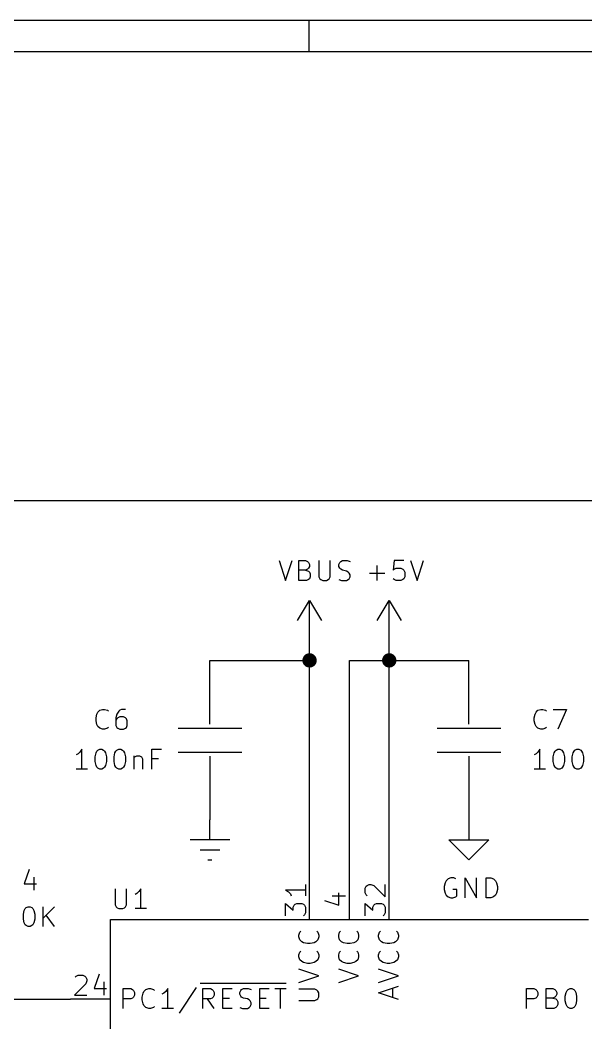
# Model space of a CAD drawing. Extents: x 0.4 to 11.3, y -7.9 to -0.4.
# Drawn here: x 5.573 to 6.994, y -2.909 to -0.394 of the extents above; entities that cross this region are included whole.
import ezdxf

# ---------------------------------------------------------------- set-up
doc = ezdxf.new("R2010")
doc.units = 0
doc.header["$MEASUREMENT"] = 0
for name, color, linetype in [('CYAN2', 4, 'CONTINUOUS'), ('GREEN3', 91, 'CONTINUOUS'), ('LYELLOW', 51, 'CONTINUOUS'), ('RED2', 1, 'CONTINUOUS'), ('RED3', 11, 'CONTINUOUS')]:
    doc.layers.add(name, color=color, linetype=linetype)

msp = doc.modelspace()

# ---------------------------------------------------------------- linework, layer by layer
at = {"layer": 'CYAN2', "linetype": 'CONTINUOUS'}
for p, q in [((6.2233, -1.7498), (6.24, -1.7998)), ((6.24, -1.7998), (6.2567, -1.7498)), ((6.2733, -1.7998), (6.2733, -1.7498)), ((6.2733, -1.7498), (6.29, -1.7498)), ((6.29, -1.7498), (6.2948, -1.7522)), ((6.2948, -1.7522), (6.2971, -1.7546)), ((6.2971, -1.7546), (6.2995, -1.7593)), ((6.2995, -1.7593), (6.2995, -1.7641)), ((6.3233, -1.7498), (6.3233, -1.7903)), ((6.3519, -1.7903), (6.3519, -1.7498)), ((6.3733, -1.7593), (6.3757, -1.7546)), ((6.3733, -1.7641), (6.3733, -1.7593)), ((6.3757, -1.7546), (6.3781, -1.7522)), ((6.3781, -1.7522), (6.3829, -1.7498)), ((6.3829, -1.7498), (6.3948, -1.7498)), ((6.3948, -1.7498), (6.4019, -1.7522)), ((6.5126, -1.7498), (6.5102, -1.7736)), ((6.5364, -1.7498), (6.5126, -1.7498)), ((6.5531, -1.7498), (6.5698, -1.7998)), ((6.5698, -1.7998), (6.5864, -1.7498)), ((6.29, -1.7736), (6.2733, -1.7736)), ((6.2948, -1.7712), (6.29, -1.7736)), ((6.29, -1.7736), (6.2971, -1.776)), ((6.2971, -1.7689), (6.2948, -1.7712)), ((6.2995, -1.7641), (6.2971, -1.7689)), ((6.2971, -1.776), (6.2995, -1.7784)), ((6.2995, -1.7784), (6.3019, -1.7831)), ((6.3019, -1.7831), (6.3019, -1.7903)), ((6.3757, -1.7689), (6.3733, -1.7641)), ((6.3781, -1.7712), (6.3757, -1.7689)), ((6.3829, -1.7736), (6.3781, -1.7712)), ((6.3924, -1.776), (6.3829, -1.7736)), ((6.3971, -1.7784), (6.3924, -1.776)), ((6.3995, -1.7808), (6.3971, -1.7784)), ((6.4019, -1.7855), (6.3995, -1.7808)), ((6.4019, -1.7903), (6.4019, -1.7855)), ((6.4507, -1.7808), (6.4888, -1.7808)), ((6.4698, -1.7998), (6.4698, -1.7617)), ((6.5102, -1.7736), (6.5126, -1.7712)), ((6.5126, -1.7712), (6.5174, -1.7689)), ((6.5174, -1.7689), (6.5293, -1.7689)), ((6.5293, -1.7689), (6.534, -1.7712)), ((6.534, -1.7712), (6.5364, -1.7736)), ((6.5364, -1.7736), (6.5388, -1.7784)), ((6.5388, -1.7784), (6.5388, -1.7903)), ((6.2924, -1.7998), (6.2733, -1.7998)), ((6.2971, -1.7974), (6.2924, -1.7998)), ((6.2995, -1.795), (6.2971, -1.7974)), ((6.3019, -1.7903), (6.2995, -1.795)), ((6.3233, -1.7903), (6.3257, -1.795)), ((6.3257, -1.795), (6.3281, -1.7974)), ((6.3281, -1.7974), (6.3329, -1.7998)), ((6.3329, -1.7998), (6.3424, -1.7998)), ((6.3424, -1.7998), (6.3471, -1.7974)), ((6.3471, -1.7974), (6.3495, -1.795)), ((6.3495, -1.795), (6.3519, -1.7903)), ((6.3733, -1.7974), (6.3805, -1.7998)), ((6.3805, -1.7998), (6.3924, -1.7998)), ((6.3924, -1.7998), (6.3971, -1.7974)), ((6.3971, -1.7974), (6.3995, -1.795)), ((6.3995, -1.795), (6.4019, -1.7903)), ((6.5126, -1.7974), (6.5102, -1.795)), ((6.5174, -1.7998), (6.5126, -1.7974)), ((6.5293, -1.7998), (6.5174, -1.7998)), ((6.534, -1.7974), (6.5293, -1.7998)), ((6.5364, -1.795), (6.534, -1.7974)), ((6.5388, -1.7903), (6.5364, -1.795)), ((5.7639, -2.1442), (5.7663, -2.1347)), ((5.7663, -2.1347), (5.7687, -2.1299)), ((5.7687, -2.1299), (5.7734, -2.1252)), ((5.7734, -2.1252), (5.7806, -2.1228)), ((5.7806, -2.1228), (5.7853, -2.1228)), ((5.7853, -2.1228), (5.7925, -2.1252)), ((5.7925, -2.1252), (5.7949, -2.1276)), ((5.8163, -2.1347), (5.8139, -2.1442)), ((5.821, -2.1276), (5.8163, -2.1347)), ((5.8234, -2.1252), (5.821, -2.1276)), ((5.8282, -2.1228), (5.8234, -2.1252)), ((5.8377, -2.1228), (5.8282, -2.1228)), ((6.8639, -2.1442), (6.8663, -2.1347)), ((6.8663, -2.1347), (6.8687, -2.1299)), ((6.8687, -2.1299), (6.8734, -2.1252)), ((6.8734, -2.1252), (6.8806, -2.1228)), ((6.8806, -2.1228), (6.8853, -2.1228)), ((6.8853, -2.1228), (6.8925, -2.1252)), ((6.8925, -2.1252), (6.8949, -2.1276)), ((6.9115, -2.1228), (6.9449, -2.1228)), ((6.9449, -2.1228), (6.9234, -2.1728)), ((5.7639, -2.1514), (5.7639, -2.1442)), ((5.7663, -2.1609), (5.7639, -2.1514)), ((5.7687, -2.1657), (5.7663, -2.1609)), ((5.8139, -2.1442), (5.8139, -2.1633)), ((5.8163, -2.1466), (5.8139, -2.1514)), ((5.8139, -2.1633), (5.8163, -2.168)), ((5.8187, -2.1442), (5.8163, -2.1466)), ((5.8234, -2.1419), (5.8187, -2.1442)), ((5.8329, -2.1419), (5.8234, -2.1419)), ((5.8377, -2.1442), (5.8329, -2.1419)), ((5.8401, -2.1466), (5.8377, -2.1442)), ((5.8425, -2.1514), (5.8401, -2.1466)), ((5.8401, -2.168), (5.8425, -2.1633)), ((5.8425, -2.1633), (5.8425, -2.1514)), ((6.8639, -2.1514), (6.8639, -2.1442)), ((6.8663, -2.1609), (6.8639, -2.1514)), ((6.8687, -2.1657), (6.8663, -2.1609)), ((5.7734, -2.1704), (5.7687, -2.1657)), ((5.7806, -2.1728), (5.7734, -2.1704)), ((5.7853, -2.1728), (5.7806, -2.1728)), ((5.7925, -2.1704), (5.7853, -2.1728)), ((5.7949, -2.168), (5.7925, -2.1704)), ((5.8163, -2.168), (5.8187, -2.1704)), ((5.8187, -2.1704), (5.8234, -2.1728)), ((5.8234, -2.1728), (5.8329, -2.1728)), ((5.8329, -2.1728), (5.8377, -2.1704)), ((5.8377, -2.1704), (5.8401, -2.168)), ((6.8734, -2.1704), (6.8687, -2.1657)), ((6.8806, -2.1728), (6.8734, -2.1704)), ((6.8853, -2.1728), (6.8806, -2.1728)), ((6.8925, -2.1704), (6.8853, -2.1728)), ((6.8949, -2.168), (6.8925, -2.1704)), ((5.7187, -2.2347), (5.7139, -2.2371)), ((5.7234, -2.2299), (5.7187, -2.2347)), ((5.7282, -2.2228), (5.7234, -2.2299)), ((5.7282, -2.2728), (5.7282, -2.2228)), ((5.7615, -2.2419), (5.7639, -2.2323)), ((5.7639, -2.2323), (5.7663, -2.2276)), ((5.7663, -2.2276), (5.7687, -2.2252)), ((5.7687, -2.2252), (5.7734, -2.2228)), ((5.7734, -2.2228), (5.7782, -2.2228)), ((5.7782, -2.2228), (5.7829, -2.2252)), ((5.7829, -2.2252), (5.7853, -2.2276)), ((5.7853, -2.2276), (5.7877, -2.2323)), ((5.7877, -2.2323), (5.7901, -2.2419)), ((5.8091, -2.2419), (5.8115, -2.2323)), ((5.8115, -2.2323), (5.8139, -2.2276)), ((5.8139, -2.2276), (5.8163, -2.2252)), ((5.8163, -2.2252), (5.821, -2.2228)), ((5.821, -2.2228), (5.8258, -2.2228)), ((5.8258, -2.2228), (5.8306, -2.2252)), ((5.8306, -2.2252), (5.8329, -2.2276)), ((5.8329, -2.2276), (5.8353, -2.2323)), ((5.8353, -2.2323), (5.8377, -2.2419)), ((5.9044, -2.2728), (5.9044, -2.2228)), ((5.9044, -2.2228), (5.9282, -2.2228)), ((6.8687, -2.2347), (6.8639, -2.2371)), ((6.8734, -2.2299), (6.8687, -2.2347)), ((6.8782, -2.2228), (6.8734, -2.2299)), ((6.8782, -2.2728), (6.8782, -2.2228)), ((6.9115, -2.2419), (6.9139, -2.2323)), ((6.9139, -2.2323), (6.9163, -2.2276)), ((6.9163, -2.2276), (6.9187, -2.2252)), ((6.9187, -2.2252), (6.9234, -2.2228)), ((6.9234, -2.2228), (6.9282, -2.2228)), ((6.9282, -2.2228), (6.9329, -2.2252)), ((6.9329, -2.2252), (6.9353, -2.2276)), ((6.9353, -2.2276), (6.9377, -2.2323)), ((6.9377, -2.2323), (6.9401, -2.2419)), ((6.9591, -2.2419), (6.9615, -2.2323)), ((6.9615, -2.2323), (6.9639, -2.2276)), ((6.9639, -2.2276), (6.9663, -2.2252)), ((6.9663, -2.2252), (6.971, -2.2228)), ((6.971, -2.2228), (6.9758, -2.2228)), ((6.9758, -2.2228), (6.9806, -2.2252)), ((6.9806, -2.2252), (6.9829, -2.2276)), ((6.9829, -2.2276), (6.9853, -2.2323)), ((6.9853, -2.2323), (6.9877, -2.2419)), ((5.7615, -2.2538), (5.7615, -2.2419)), ((5.7639, -2.2633), (5.7615, -2.2538)), ((5.7663, -2.268), (5.7639, -2.2633)), ((5.7877, -2.2633), (5.7853, -2.268)), ((5.7901, -2.2538), (5.7877, -2.2633)), ((5.7901, -2.2419), (5.7901, -2.2538)), ((5.8091, -2.2538), (5.8091, -2.2419)), ((5.8115, -2.2633), (5.8091, -2.2538)), ((5.8139, -2.268), (5.8115, -2.2633)), ((5.8353, -2.2633), (5.8329, -2.268)), ((5.8377, -2.2538), (5.8353, -2.2633)), ((5.8377, -2.2419), (5.8377, -2.2538)), ((5.8591, -2.2395), (5.8591, -2.2728)), ((5.8591, -2.2442), (5.8615, -2.2419)), ((5.8615, -2.2419), (5.8663, -2.2395)), ((5.8663, -2.2395), (5.8734, -2.2395)), ((5.8734, -2.2395), (5.8782, -2.2419)), ((5.8782, -2.2419), (5.8806, -2.2466)), ((5.8806, -2.2466), (5.8806, -2.2728)), ((5.921, -2.2466), (5.9044, -2.2466)), ((6.9115, -2.2538), (6.9115, -2.2419)), ((6.9139, -2.2633), (6.9115, -2.2538)), ((6.9163, -2.268), (6.9139, -2.2633)), ((6.9377, -2.2633), (6.9353, -2.268)), ((6.9401, -2.2538), (6.9377, -2.2633)), ((6.9401, -2.2419), (6.9401, -2.2538)), ((6.9591, -2.2538), (6.9591, -2.2419)), ((6.9615, -2.2633), (6.9591, -2.2538)), ((6.9639, -2.268), (6.9615, -2.2633)), ((6.9853, -2.2633), (6.9829, -2.268)), ((6.9877, -2.2538), (6.9853, -2.2633)), ((6.9877, -2.2419), (6.9877, -2.2538)), ((5.7425, -2.2728), (5.7139, -2.2728)), ((5.7687, -2.2704), (5.7663, -2.268)), ((5.7734, -2.2728), (5.7687, -2.2704)), ((5.7782, -2.2728), (5.7734, -2.2728)), ((5.7829, -2.2704), (5.7782, -2.2728)), ((5.7853, -2.268), (5.7829, -2.2704)), ((5.8163, -2.2704), (5.8139, -2.268)), ((5.821, -2.2728), (5.8163, -2.2704)), ((5.8258, -2.2728), (5.821, -2.2728)), ((5.8306, -2.2704), (5.8258, -2.2728)), ((5.8329, -2.268), (5.8306, -2.2704)), ((6.8925, -2.2728), (6.8639, -2.2728)), ((6.9187, -2.2704), (6.9163, -2.268)), ((6.9234, -2.2728), (6.9187, -2.2704)), ((6.9282, -2.2728), (6.9234, -2.2728)), ((6.9329, -2.2704), (6.9282, -2.2728)), ((6.9353, -2.268), (6.9329, -2.2704)), ((6.9663, -2.2704), (6.9639, -2.268)), ((6.971, -2.2728), (6.9663, -2.2704)), ((6.9758, -2.2728), (6.971, -2.2728)), ((6.9806, -2.2704), (6.9758, -2.2728)), ((6.9829, -2.268), (6.9806, -2.2704)), ((5.5958, -2.5244), (5.5839, -2.5601)), ((5.5839, -2.5601), (5.6149, -2.5601)), ((5.6077, -2.5435), (5.6077, -2.5768)), ((6.6407, -2.5577), (6.6383, -2.5672)), ((6.6407, -2.5577), (6.6383, -2.5672)), ((6.6431, -2.5529), (6.6407, -2.5577)), ((6.6431, -2.5529), (6.6407, -2.5577)), ((6.6479, -2.5482), (6.6431, -2.5529)), ((6.6479, -2.5482), (6.6431, -2.5529)), ((6.655, -2.5458), (6.6479, -2.5482)), ((6.655, -2.5458), (6.6479, -2.5482)), ((6.6621, -2.5458), (6.655, -2.5458)), ((6.6621, -2.5458), (6.655, -2.5458)), ((6.6669, -2.5482), (6.6621, -2.5458)), ((6.6669, -2.5482), (6.6621, -2.5458)), ((6.6907, -2.5958), (6.6907, -2.5458)), ((6.6907, -2.5458), (6.7193, -2.5958)), ((6.6907, -2.5958), (6.6907, -2.5458)), ((6.6907, -2.5458), (6.7193, -2.5958)), ((6.7193, -2.5958), (6.7193, -2.5458)), ((6.7193, -2.5958), (6.7193, -2.5458)), ((6.7431, -2.5958), (6.7431, -2.5458)), ((6.7431, -2.5458), (6.755, -2.5458)), ((6.7431, -2.5958), (6.7431, -2.5458)), ((6.7431, -2.5458), (6.755, -2.5458)), ((6.755, -2.5458), (6.7621, -2.5482)), ((6.755, -2.5458), (6.7621, -2.5482)), ((6.7621, -2.5482), (6.7669, -2.5529)), ((6.7621, -2.5482), (6.7669, -2.5529)), ((6.7669, -2.5529), (6.7693, -2.5577)), ((6.7669, -2.5529), (6.7693, -2.5577)), ((6.7693, -2.5577), (6.7717, -2.5672)), ((6.7693, -2.5577), (6.7717, -2.5672)), ((5.8119, -2.5728), (5.8119, -2.6133)), ((5.8119, -2.5728), (5.8119, -2.6133)), ((5.8405, -2.6133), (5.8405, -2.5728)), ((5.8405, -2.6133), (5.8405, -2.5728)), ((5.8667, -2.5847), (5.8619, -2.5871)), ((5.8667, -2.5847), (5.8619, -2.5871)), ((5.8714, -2.5799), (5.8667, -2.5847)), ((5.8714, -2.5799), (5.8667, -2.5847)), ((5.8762, -2.5728), (5.8714, -2.5799)), ((5.8762, -2.5728), (5.8714, -2.5799)), ((5.8762, -2.6228), (5.8762, -2.5728)), ((5.8762, -2.6228), (5.8762, -2.5728)), ((6.6383, -2.5672), (6.6383, -2.5744)), ((6.6383, -2.5672), (6.6383, -2.5744)), ((6.6383, -2.5744), (6.6407, -2.5839)), ((6.6383, -2.5744), (6.6407, -2.5839)), ((6.6407, -2.5839), (6.6431, -2.5887)), ((6.6407, -2.5839), (6.6431, -2.5887)), ((6.6431, -2.5887), (6.6479, -2.5934)), ((6.6431, -2.5887), (6.6479, -2.5934)), ((6.6693, -2.5744), (6.6598, -2.5744)), ((6.6693, -2.5744), (6.6598, -2.5744)), ((6.6669, -2.5934), (6.6693, -2.591)), ((6.6669, -2.5934), (6.6693, -2.591)), ((6.6693, -2.591), (6.6693, -2.5744)), ((6.6693, -2.591), (6.6693, -2.5744)), ((6.7669, -2.5887), (6.7621, -2.5934)), ((6.7669, -2.5887), (6.7621, -2.5934)), ((6.7693, -2.5839), (6.7669, -2.5887)), ((6.7693, -2.5839), (6.7669, -2.5887)), ((6.7717, -2.5744), (6.7693, -2.5839)), ((6.7717, -2.5744), (6.7693, -2.5839)), ((6.7717, -2.5672), (6.7717, -2.5744)), ((6.7717, -2.5672), (6.7717, -2.5744)), ((5.8119, -2.6133), (5.8143, -2.618)), ((5.8119, -2.6133), (5.8143, -2.618)), ((5.8381, -2.618), (5.8405, -2.6133)), ((5.8381, -2.618), (5.8405, -2.6133)), ((6.6479, -2.5934), (6.655, -2.5958)), ((6.6479, -2.5934), (6.655, -2.5958)), ((6.655, -2.5958), (6.6598, -2.5958)), ((6.655, -2.5958), (6.6598, -2.5958)), ((6.6598, -2.5958), (6.6669, -2.5934)), ((6.6598, -2.5958), (6.6669, -2.5934)), ((6.755, -2.5958), (6.7431, -2.5958)), ((6.755, -2.5958), (6.7431, -2.5958)), ((6.7621, -2.5934), (6.755, -2.5958)), ((6.7621, -2.5934), (6.755, -2.5958)), ((5.5815, -2.6369), (5.5839, -2.6273)), ((5.5815, -2.6488), (5.5815, -2.6369)), ((5.5839, -2.6273), (5.5863, -2.6226)), ((5.5863, -2.6226), (5.5887, -2.6202)), ((5.5887, -2.6202), (5.5934, -2.6178)), ((5.5934, -2.6178), (5.5982, -2.6178)), ((5.5982, -2.6178), (5.6029, -2.6202)), ((5.6029, -2.6202), (5.6053, -2.6226)), ((5.6053, -2.6226), (5.6077, -2.6273)), ((5.6077, -2.6273), (5.6101, -2.6369)), ((5.6101, -2.6369), (5.6101, -2.6488)), ((5.6315, -2.6678), (5.6315, -2.6178)), ((5.6601, -2.6178), (5.6315, -2.6464)), ((5.6601, -2.6678), (5.6387, -2.6392)), ((5.8143, -2.618), (5.8167, -2.6204)), ((5.8143, -2.618), (5.8167, -2.6204)), ((5.8167, -2.6204), (5.8214, -2.6228)), ((5.8167, -2.6204), (5.8214, -2.6228)), ((5.8214, -2.6228), (5.8309, -2.6228)), ((5.8214, -2.6228), (5.8309, -2.6228)), ((5.8309, -2.6228), (5.8357, -2.6204)), ((5.8309, -2.6228), (5.8357, -2.6204)), ((5.8357, -2.6204), (5.8381, -2.618)), ((5.8357, -2.6204), (5.8381, -2.618)), ((5.8905, -2.6228), (5.8619, -2.6228)), ((5.8905, -2.6228), (5.8619, -2.6228)), ((5.5839, -2.6583), (5.5815, -2.6488)), ((5.5863, -2.663), (5.5839, -2.6583)), ((5.5887, -2.6654), (5.5863, -2.663)), ((5.5934, -2.6678), (5.5887, -2.6654)), ((5.6029, -2.6654), (5.5982, -2.6678)), ((5.6053, -2.663), (5.6029, -2.6654)), ((5.6077, -2.6583), (5.6053, -2.663)), ((5.6101, -2.6488), (5.6077, -2.6583)), ((5.5982, -2.6678), (5.5934, -2.6678)), ((6.2731, -2.689), (6.2755, -2.6819)), ((6.2731, -2.689), (6.2755, -2.6819)), ((6.2731, -2.6938), (6.2731, -2.689)), ((6.2731, -2.6938), (6.2731, -2.689)), ((6.2755, -2.6819), (6.2779, -2.6795)), ((6.2755, -2.6819), (6.2779, -2.6795)), ((6.3184, -2.6795), (6.3208, -2.6819)), ((6.3184, -2.6795), (6.3208, -2.6819)), ((6.3208, -2.6819), (6.3231, -2.689)), ((6.3208, -2.6819), (6.3231, -2.689)), ((6.3231, -2.689), (6.3231, -2.6938)), ((6.3231, -2.689), (6.3231, -2.6938)), ((6.3731, -2.689), (6.3755, -2.6819)), ((6.3731, -2.689), (6.3755, -2.6819)), ((6.3731, -2.6938), (6.3731, -2.689)), ((6.3731, -2.6938), (6.3731, -2.689)), ((6.3755, -2.6819), (6.3779, -2.6795)), ((6.3755, -2.6819), (6.3779, -2.6795)), ((6.4184, -2.6795), (6.4208, -2.6819)), ((6.4184, -2.6795), (6.4208, -2.6819)), ((6.4208, -2.6819), (6.4231, -2.689)), ((6.4208, -2.6819), (6.4231, -2.689)), ((6.4231, -2.689), (6.4231, -2.6938)), ((6.4231, -2.689), (6.4231, -2.6938)), ((6.4731, -2.689), (6.4755, -2.6819)), ((6.4731, -2.689), (6.4755, -2.6819)), ((6.4731, -2.6938), (6.4731, -2.689)), ((6.4731, -2.6938), (6.4731, -2.689)), ((6.4755, -2.6819), (6.4779, -2.6795)), ((6.4755, -2.6819), (6.4779, -2.6795)), ((6.5184, -2.6795), (6.5208, -2.6819)), ((6.5184, -2.6795), (6.5208, -2.6819)), ((6.5208, -2.6819), (6.5231, -2.689)), ((6.5208, -2.6819), (6.5231, -2.689)), ((6.5231, -2.689), (6.5231, -2.6938)), ((6.5231, -2.689), (6.5231, -2.6938)), ((6.2755, -2.7009), (6.2731, -2.6938)), ((6.2755, -2.7009), (6.2731, -2.6938)), ((6.2803, -2.7057), (6.2755, -2.7009)), ((6.2803, -2.7057), (6.2755, -2.7009)), ((6.285, -2.7081), (6.2803, -2.7057)), ((6.285, -2.7081), (6.2803, -2.7057)), ((6.2946, -2.7105), (6.285, -2.7081)), ((6.2946, -2.7105), (6.285, -2.7081)), ((6.3017, -2.7105), (6.2946, -2.7105)), ((6.3017, -2.7105), (6.2946, -2.7105)), ((6.3112, -2.7081), (6.3017, -2.7105)), ((6.3112, -2.7081), (6.3017, -2.7105)), ((6.316, -2.7057), (6.3112, -2.7081)), ((6.316, -2.7057), (6.3112, -2.7081)), ((6.3208, -2.7009), (6.316, -2.7057)), ((6.3208, -2.7009), (6.316, -2.7057)), ((6.3231, -2.6938), (6.3208, -2.7009)), ((6.3231, -2.6938), (6.3208, -2.7009)), ((6.3755, -2.7009), (6.3731, -2.6938)), ((6.3755, -2.7009), (6.3731, -2.6938)), ((6.3803, -2.7057), (6.3755, -2.7009)), ((6.3803, -2.7057), (6.3755, -2.7009)), ((6.385, -2.7081), (6.3803, -2.7057)), ((6.385, -2.7081), (6.3803, -2.7057)), ((6.3946, -2.7105), (6.385, -2.7081)), ((6.3946, -2.7105), (6.385, -2.7081)), ((6.4017, -2.7105), (6.3946, -2.7105)), ((6.4017, -2.7105), (6.3946, -2.7105)), ((6.4112, -2.7081), (6.4017, -2.7105)), ((6.4112, -2.7081), (6.4017, -2.7105)), ((6.416, -2.7057), (6.4112, -2.7081)), ((6.416, -2.7057), (6.4112, -2.7081)), ((6.4208, -2.7009), (6.416, -2.7057)), ((6.4208, -2.7009), (6.416, -2.7057)), ((6.4231, -2.6938), (6.4208, -2.7009)), ((6.4231, -2.6938), (6.4208, -2.7009)), ((6.4755, -2.7009), (6.4731, -2.6938)), ((6.4755, -2.7009), (6.4731, -2.6938)), ((6.4803, -2.7057), (6.4755, -2.7009)), ((6.4803, -2.7057), (6.4755, -2.7009)), ((6.485, -2.7081), (6.4803, -2.7057)), ((6.485, -2.7081), (6.4803, -2.7057)), ((6.4946, -2.7105), (6.485, -2.7081)), ((6.4946, -2.7105), (6.485, -2.7081)), ((6.5017, -2.7105), (6.4946, -2.7105)), ((6.5017, -2.7105), (6.4946, -2.7105)), ((6.5112, -2.7081), (6.5017, -2.7105)), ((6.5112, -2.7081), (6.5017, -2.7105)), ((6.516, -2.7057), (6.5112, -2.7081)), ((6.516, -2.7057), (6.5112, -2.7081)), ((6.5208, -2.7009), (6.516, -2.7057)), ((6.5208, -2.7009), (6.516, -2.7057)), ((6.5231, -2.6938), (6.5208, -2.7009)), ((6.5231, -2.6938), (6.5208, -2.7009)), ((6.2731, -2.739), (6.2755, -2.7319)), ((6.2731, -2.739), (6.2755, -2.7319)), ((6.2731, -2.7438), (6.2731, -2.739)), ((6.2731, -2.7438), (6.2731, -2.739)), ((6.2755, -2.7319), (6.2779, -2.7295)), ((6.2755, -2.7319), (6.2779, -2.7295)), ((6.3184, -2.7295), (6.3208, -2.7319)), ((6.3184, -2.7295), (6.3208, -2.7319)), ((6.3208, -2.7319), (6.3231, -2.739)), ((6.3208, -2.7319), (6.3231, -2.739)), ((6.3231, -2.739), (6.3231, -2.7438)), ((6.3231, -2.739), (6.3231, -2.7438)), ((6.3731, -2.739), (6.3755, -2.7319)), ((6.3731, -2.739), (6.3755, -2.7319)), ((6.3731, -2.7438), (6.3731, -2.739)), ((6.3731, -2.7438), (6.3731, -2.739)), ((6.3755, -2.7319), (6.3779, -2.7295)), ((6.3755, -2.7319), (6.3779, -2.7295)), ((6.4184, -2.7295), (6.4208, -2.7319)), ((6.4184, -2.7295), (6.4208, -2.7319)), ((6.4208, -2.7319), (6.4231, -2.739)), ((6.4208, -2.7319), (6.4231, -2.739)), ((6.4231, -2.739), (6.4231, -2.7438)), ((6.4231, -2.739), (6.4231, -2.7438)), ((6.4731, -2.739), (6.4755, -2.7319)), ((6.4731, -2.739), (6.4755, -2.7319)), ((6.4731, -2.7438), (6.4731, -2.739)), ((6.4731, -2.7438), (6.4731, -2.739)), ((6.4755, -2.7319), (6.4779, -2.7295)), ((6.4755, -2.7319), (6.4779, -2.7295)), ((6.5184, -2.7295), (6.5208, -2.7319)), ((6.5184, -2.7295), (6.5208, -2.7319)), ((6.5208, -2.7319), (6.5231, -2.739)), ((6.5208, -2.7319), (6.5231, -2.739)), ((6.5231, -2.739), (6.5231, -2.7438)), ((6.5231, -2.739), (6.5231, -2.7438)), ((6.2755, -2.7509), (6.2731, -2.7438)), ((6.2755, -2.7509), (6.2731, -2.7438)), ((6.2803, -2.7557), (6.2755, -2.7509)), ((6.2803, -2.7557), (6.2755, -2.7509)), ((6.285, -2.7581), (6.2803, -2.7557)), ((6.285, -2.7581), (6.2803, -2.7557)), ((6.2946, -2.7605), (6.285, -2.7581)), ((6.2946, -2.7605), (6.285, -2.7581)), ((6.3017, -2.7605), (6.2946, -2.7605)), ((6.3017, -2.7605), (6.2946, -2.7605)), ((6.3112, -2.7581), (6.3017, -2.7605)), ((6.3112, -2.7581), (6.3017, -2.7605)), ((6.316, -2.7557), (6.3112, -2.7581)), ((6.316, -2.7557), (6.3112, -2.7581)), ((6.3208, -2.7509), (6.316, -2.7557)), ((6.3208, -2.7509), (6.316, -2.7557)), ((6.3231, -2.7438), (6.3208, -2.7509)), ((6.3231, -2.7438), (6.3208, -2.7509)), ((6.3755, -2.7509), (6.3731, -2.7438)), ((6.3755, -2.7509), (6.3731, -2.7438)), ((6.3803, -2.7557), (6.3755, -2.7509)), ((6.3803, -2.7557), (6.3755, -2.7509)), ((6.385, -2.7581), (6.3803, -2.7557)), ((6.385, -2.7581), (6.3803, -2.7557)), ((6.3946, -2.7605), (6.385, -2.7581)), ((6.3946, -2.7605), (6.385, -2.7581)), ((6.4017, -2.7605), (6.3946, -2.7605)), ((6.4017, -2.7605), (6.3946, -2.7605)), ((6.4112, -2.7581), (6.4017, -2.7605)), ((6.4112, -2.7581), (6.4017, -2.7605)), ((6.416, -2.7557), (6.4112, -2.7581)), ((6.416, -2.7557), (6.4112, -2.7581)), ((6.4208, -2.7509), (6.416, -2.7557)), ((6.4208, -2.7509), (6.416, -2.7557)), ((6.4231, -2.7438), (6.4208, -2.7509)), ((6.4231, -2.7438), (6.4208, -2.7509)), ((6.4755, -2.7509), (6.4731, -2.7438)), ((6.4755, -2.7509), (6.4731, -2.7438)), ((6.4803, -2.7557), (6.4755, -2.7509)), ((6.4803, -2.7557), (6.4755, -2.7509)), ((6.485, -2.7581), (6.4803, -2.7557)), ((6.485, -2.7581), (6.4803, -2.7557)), ((6.4946, -2.7605), (6.485, -2.7581)), ((6.4946, -2.7605), (6.485, -2.7581)), ((6.5017, -2.7605), (6.4946, -2.7605)), ((6.5017, -2.7605), (6.4946, -2.7605)), ((6.5112, -2.7581), (6.5017, -2.7605)), ((6.5112, -2.7581), (6.5017, -2.7605)), ((6.516, -2.7557), (6.5112, -2.7581)), ((6.516, -2.7557), (6.5112, -2.7581)), ((6.5208, -2.7509), (6.516, -2.7557)), ((6.5208, -2.7509), (6.516, -2.7557)), ((6.5231, -2.7438), (6.5208, -2.7509)), ((6.5231, -2.7438), (6.5208, -2.7509)), ((6.3231, -2.7914), (6.2731, -2.7748)), ((6.3231, -2.7914), (6.2731, -2.7748)), ((6.2731, -2.8081), (6.3231, -2.7914)), ((6.2731, -2.8081), (6.3231, -2.7914)), ((6.4231, -2.7914), (6.3731, -2.7748)), ((6.4231, -2.7914), (6.3731, -2.7748)), ((6.3731, -2.8081), (6.4231, -2.7914)), ((6.3731, -2.8081), (6.4231, -2.7914)), ((6.5231, -2.7914), (6.4731, -2.7748)), ((6.5231, -2.7914), (6.4731, -2.7748)), ((6.4731, -2.8081), (6.5231, -2.7914)), ((6.4731, -2.8081), (6.5231, -2.7914)), ((6.025, -2.8093), (6.2412, -2.8093)), ((6.025, -2.8093), (6.2412, -2.8093)), ((6.4731, -2.8343), (6.5231, -2.8176)), ((6.4731, -2.8343), (6.5231, -2.8176)), ((5.8319, -2.8731), (5.8319, -2.8231)), ((5.8319, -2.8231), (5.8509, -2.8231)), ((5.8319, -2.8731), (5.8319, -2.8231)), ((5.8319, -2.8231), (5.8509, -2.8231)), ((5.8509, -2.8231), (5.8557, -2.8255)), ((5.8509, -2.8231), (5.8557, -2.8255)), ((5.8557, -2.8255), (5.8581, -2.8279)), ((5.8557, -2.8255), (5.8581, -2.8279)), ((5.8581, -2.8279), (5.8605, -2.8327)), ((5.8581, -2.8279), (5.8605, -2.8327)), ((5.8605, -2.8398), (5.8581, -2.8446)), ((5.8605, -2.8398), (5.8581, -2.8446)), ((5.8605, -2.8327), (5.8605, -2.8398)), ((5.8605, -2.8327), (5.8605, -2.8398)), ((5.8795, -2.8446), (5.8819, -2.835)), ((5.8795, -2.8446), (5.8819, -2.835)), ((5.8819, -2.835), (5.8843, -2.8303)), ((5.8819, -2.835), (5.8843, -2.8303)), ((5.8843, -2.8303), (5.889, -2.8255)), ((5.8843, -2.8303), (5.889, -2.8255)), ((5.889, -2.8255), (5.8962, -2.8231)), ((5.889, -2.8255), (5.8962, -2.8231)), ((5.8962, -2.8231), (5.9009, -2.8231)), ((5.8962, -2.8231), (5.9009, -2.8231)), ((5.9009, -2.8231), (5.9081, -2.8255)), ((5.9009, -2.8231), (5.9081, -2.8255)), ((5.9081, -2.8255), (5.9105, -2.8279)), ((5.9081, -2.8255), (5.9105, -2.8279)), ((5.9343, -2.835), (5.9295, -2.8374)), ((5.9343, -2.835), (5.9295, -2.8374)), ((5.939, -2.8303), (5.9343, -2.835)), ((5.939, -2.8303), (5.9343, -2.835)), ((5.9438, -2.8231), (5.939, -2.8303)), ((5.9438, -2.8231), (5.939, -2.8303)), ((5.9438, -2.8731), (5.9438, -2.8231)), ((5.9438, -2.8731), (5.9438, -2.8231)), ((6.0152, -2.8208), (5.9724, -2.885)), ((6.0152, -2.8208), (5.9724, -2.885)), ((6.0319, -2.8731), (6.0319, -2.8231)), ((6.0319, -2.8231), (6.0509, -2.8231)), ((6.0319, -2.8731), (6.0319, -2.8231)), ((6.0319, -2.8231), (6.0509, -2.8231)), ((6.0509, -2.8231), (6.0557, -2.8255)), ((6.0509, -2.8231), (6.0557, -2.8255)), ((6.0557, -2.8255), (6.0581, -2.8279)), ((6.0557, -2.8255), (6.0581, -2.8279)), ((6.0581, -2.8279), (6.0605, -2.8327)), ((6.0581, -2.8279), (6.0605, -2.8327)), ((6.0605, -2.8398), (6.0581, -2.8446)), ((6.0605, -2.8398), (6.0581, -2.8446)), ((6.0605, -2.8327), (6.0605, -2.8398)), ((6.0605, -2.8327), (6.0605, -2.8398)), ((6.0819, -2.8731), (6.0819, -2.8231)), ((6.0819, -2.8231), (6.1057, -2.8231)), ((6.0819, -2.8731), (6.0819, -2.8231)), ((6.0819, -2.8231), (6.1057, -2.8231)), ((6.1248, -2.8327), (6.1271, -2.8279)), ((6.1248, -2.8327), (6.1271, -2.8279)), ((6.1248, -2.8374), (6.1248, -2.8327)), ((6.1248, -2.8374), (6.1248, -2.8327)), ((6.1271, -2.8422), (6.1248, -2.8374)), ((6.1271, -2.8422), (6.1248, -2.8374)), ((6.1271, -2.8279), (6.1295, -2.8255)), ((6.1271, -2.8279), (6.1295, -2.8255)), ((6.1295, -2.8446), (6.1271, -2.8422)), ((6.1295, -2.8446), (6.1271, -2.8422)), ((6.1295, -2.8255), (6.1343, -2.8231)), ((6.1295, -2.8255), (6.1343, -2.8231)), ((6.1343, -2.8231), (6.1462, -2.8231)), ((6.1343, -2.8231), (6.1462, -2.8231)), ((6.1462, -2.8231), (6.1533, -2.8255)), ((6.1462, -2.8231), (6.1533, -2.8255)), ((6.1748, -2.8731), (6.1748, -2.8231)), ((6.1748, -2.8231), (6.1986, -2.8231)), ((6.1748, -2.8731), (6.1748, -2.8231)), ((6.1748, -2.8231), (6.1986, -2.8231)), ((6.2129, -2.8231), (6.2414, -2.8231)), ((6.2129, -2.8231), (6.2414, -2.8231)), ((6.2271, -2.8731), (6.2271, -2.8231)), ((6.2271, -2.8731), (6.2271, -2.8231)), ((6.3136, -2.8248), (6.2731, -2.8248)), ((6.3136, -2.8248), (6.2731, -2.8248)), ((6.3184, -2.8271), (6.3136, -2.8248)), ((6.3184, -2.8271), (6.3136, -2.8248)), ((6.3208, -2.8295), (6.3184, -2.8271)), ((6.3208, -2.8295), (6.3184, -2.8271)), ((6.3231, -2.8343), (6.3208, -2.8295)), ((6.3231, -2.8343), (6.3208, -2.8295)), ((6.3231, -2.8438), (6.3231, -2.8343)), ((6.3231, -2.8438), (6.3231, -2.8343)), ((6.5231, -2.851), (6.4731, -2.8343)), ((6.5231, -2.851), (6.4731, -2.8343)), ((6.5088, -2.8462), (6.5088, -2.8224)), ((6.5088, -2.8462), (6.5088, -2.8224)), ((6.8443, -2.8731), (6.8443, -2.8231)), ((6.8443, -2.8231), (6.8633, -2.8231)), ((6.8443, -2.8731), (6.8443, -2.8231)), ((6.8443, -2.8231), (6.8633, -2.8231)), ((6.8633, -2.8231), (6.8681, -2.8255)), ((6.8633, -2.8231), (6.8681, -2.8255)), ((6.8681, -2.8255), (6.8705, -2.8279)), ((6.8681, -2.8255), (6.8705, -2.8279)), ((6.8705, -2.8279), (6.8729, -2.8327)), ((6.8705, -2.8279), (6.8729, -2.8327)), ((6.8729, -2.8398), (6.8705, -2.8446)), ((6.8729, -2.8398), (6.8705, -2.8446)), ((6.8729, -2.8327), (6.8729, -2.8398)), ((6.8729, -2.8327), (6.8729, -2.8398)), ((6.8943, -2.8731), (6.8943, -2.8231)), ((6.8943, -2.8231), (6.911, -2.8231)), ((6.8943, -2.8731), (6.8943, -2.8231)), ((6.8943, -2.8231), (6.911, -2.8231)), ((6.911, -2.8231), (6.9157, -2.8255)), ((6.911, -2.8231), (6.9157, -2.8255)), ((6.9157, -2.8255), (6.9181, -2.8279)), ((6.9157, -2.8255), (6.9181, -2.8279)), ((6.9181, -2.8422), (6.9157, -2.8446)), ((6.9181, -2.8422), (6.9157, -2.8446)), ((6.9181, -2.8279), (6.9205, -2.8327)), ((6.9181, -2.8279), (6.9205, -2.8327)), ((6.9205, -2.8374), (6.9181, -2.8422)), ((6.9205, -2.8374), (6.9181, -2.8422)), ((6.9205, -2.8327), (6.9205, -2.8374)), ((6.9205, -2.8327), (6.9205, -2.8374)), ((6.9419, -2.8422), (6.9443, -2.8327)), ((6.9419, -2.8422), (6.9443, -2.8327)), ((6.9419, -2.8541), (6.9419, -2.8422)), ((6.9419, -2.8541), (6.9419, -2.8422)), ((6.9443, -2.8327), (6.9467, -2.8279)), ((6.9443, -2.8327), (6.9467, -2.8279)), ((6.9467, -2.8279), (6.949, -2.8255)), ((6.9467, -2.8279), (6.949, -2.8255)), ((6.949, -2.8255), (6.9538, -2.8231)), ((6.949, -2.8255), (6.9538, -2.8231)), ((6.9538, -2.8231), (6.9586, -2.8231)), ((6.9538, -2.8231), (6.9586, -2.8231)), ((6.9586, -2.8231), (6.9633, -2.8255)), ((6.9586, -2.8231), (6.9633, -2.8255)), ((6.9633, -2.8255), (6.9657, -2.8279)), ((6.9633, -2.8255), (6.9657, -2.8279)), ((6.9657, -2.8279), (6.9681, -2.8327)), ((6.9657, -2.8279), (6.9681, -2.8327)), ((6.9681, -2.8327), (6.9705, -2.8422)), ((6.9681, -2.8327), (6.9705, -2.8422)), ((6.9705, -2.8422), (6.9705, -2.8541)), ((6.9705, -2.8422), (6.9705, -2.8541)), ((5.8509, -2.8493), (5.8319, -2.8493)), ((5.8509, -2.8493), (5.8319, -2.8493)), ((5.8557, -2.8469), (5.8509, -2.8493)), ((5.8557, -2.8469), (5.8509, -2.8493)), ((5.8581, -2.8446), (5.8557, -2.8469)), ((5.8581, -2.8446), (5.8557, -2.8469)), ((5.8795, -2.8517), (5.8795, -2.8446)), ((5.8795, -2.8517), (5.8795, -2.8446)), ((5.8819, -2.8612), (5.8795, -2.8517)), ((5.8819, -2.8612), (5.8795, -2.8517)), ((5.8843, -2.866), (5.8819, -2.8612)), ((5.8843, -2.866), (5.8819, -2.8612)), ((5.889, -2.8708), (5.8843, -2.866)), ((5.889, -2.8708), (5.8843, -2.866)), ((6.0509, -2.8493), (6.0319, -2.8493)), ((6.0509, -2.8493), (6.0319, -2.8493)), ((6.0605, -2.8731), (6.0438, -2.8493)), ((6.0605, -2.8731), (6.0438, -2.8493)), ((6.0557, -2.8469), (6.0509, -2.8493)), ((6.0557, -2.8469), (6.0509, -2.8493)), ((6.0581, -2.8446), (6.0557, -2.8469)), ((6.0581, -2.8446), (6.0557, -2.8469)), ((6.0819, -2.8469), (6.0986, -2.8469)), ((6.0819, -2.8469), (6.0986, -2.8469)), ((6.1343, -2.8469), (6.1295, -2.8446)), ((6.1343, -2.8469), (6.1295, -2.8446)), ((6.1438, -2.8493), (6.1343, -2.8469)), ((6.1438, -2.8493), (6.1343, -2.8469)), ((6.1486, -2.8517), (6.1438, -2.8493)), ((6.1486, -2.8517), (6.1438, -2.8493)), ((6.1509, -2.8541), (6.1486, -2.8517)), ((6.1509, -2.8541), (6.1486, -2.8517)), ((6.1533, -2.8588), (6.1509, -2.8541)), ((6.1533, -2.8588), (6.1509, -2.8541)), ((6.1509, -2.8684), (6.1533, -2.8636)), ((6.1509, -2.8684), (6.1533, -2.8636)), ((6.1533, -2.8636), (6.1533, -2.8588)), ((6.1533, -2.8636), (6.1533, -2.8588)), ((6.1748, -2.8469), (6.1914, -2.8469)), ((6.1748, -2.8469), (6.1914, -2.8469)), ((6.2731, -2.8533), (6.3136, -2.8533)), ((6.2731, -2.8533), (6.3136, -2.8533)), ((6.3136, -2.8533), (6.3184, -2.851)), ((6.3136, -2.8533), (6.3184, -2.851)), ((6.3184, -2.851), (6.3208, -2.8486)), ((6.3184, -2.851), (6.3208, -2.8486)), ((6.3208, -2.8486), (6.3231, -2.8438)), ((6.3208, -2.8486), (6.3231, -2.8438)), ((6.8633, -2.8493), (6.8443, -2.8493)), ((6.8633, -2.8493), (6.8443, -2.8493)), ((6.8681, -2.8469), (6.8633, -2.8493)), ((6.8681, -2.8469), (6.8633, -2.8493)), ((6.8705, -2.8446), (6.8681, -2.8469)), ((6.8705, -2.8446), (6.8681, -2.8469)), ((6.911, -2.8469), (6.8943, -2.8469)), ((6.911, -2.8469), (6.8943, -2.8469)), ((6.9157, -2.8446), (6.911, -2.8469)), ((6.9157, -2.8446), (6.911, -2.8469)), ((6.911, -2.8469), (6.9181, -2.8493)), ((6.911, -2.8469), (6.9181, -2.8493)), ((6.9181, -2.8493), (6.9205, -2.8517)), ((6.9181, -2.8493), (6.9205, -2.8517)), ((6.9205, -2.8517), (6.9229, -2.8565)), ((6.9205, -2.8517), (6.9229, -2.8565)), ((6.9229, -2.8636), (6.9205, -2.8684)), ((6.9229, -2.8636), (6.9205, -2.8684)), ((6.9229, -2.8565), (6.9229, -2.8636)), ((6.9229, -2.8565), (6.9229, -2.8636)), ((6.9443, -2.8636), (6.9419, -2.8541)), ((6.9443, -2.8636), (6.9419, -2.8541)), ((6.9467, -2.8684), (6.9443, -2.8636)), ((6.9467, -2.8684), (6.9443, -2.8636)), ((6.9681, -2.8636), (6.9657, -2.8684)), ((6.9681, -2.8636), (6.9657, -2.8684)), ((6.9705, -2.8541), (6.9681, -2.8636)), ((6.9705, -2.8541), (6.9681, -2.8636)), ((5.8962, -2.8731), (5.889, -2.8708)), ((5.8962, -2.8731), (5.889, -2.8708)), ((5.9009, -2.8731), (5.8962, -2.8731)), ((5.9009, -2.8731), (5.8962, -2.8731)), ((5.9081, -2.8708), (5.9009, -2.8731)), ((5.9081, -2.8708), (5.9009, -2.8731)), ((5.9105, -2.8684), (5.9081, -2.8708)), ((5.9105, -2.8684), (5.9081, -2.8708)), ((5.9581, -2.8731), (5.9295, -2.8731)), ((5.9581, -2.8731), (5.9295, -2.8731)), ((6.1057, -2.8731), (6.0819, -2.8731)), ((6.1057, -2.8731), (6.0819, -2.8731)), ((6.1248, -2.8708), (6.1319, -2.8731)), ((6.1248, -2.8708), (6.1319, -2.8731)), ((6.1319, -2.8731), (6.1438, -2.8731)), ((6.1319, -2.8731), (6.1438, -2.8731)), ((6.1438, -2.8731), (6.1486, -2.8708)), ((6.1438, -2.8731), (6.1486, -2.8708)), ((6.1486, -2.8708), (6.1509, -2.8684)), ((6.1486, -2.8708), (6.1509, -2.8684)), ((6.1986, -2.8731), (6.1748, -2.8731)), ((6.1986, -2.8731), (6.1748, -2.8731)), ((6.9133, -2.8731), (6.8943, -2.8731)), ((6.9133, -2.8731), (6.8943, -2.8731)), ((6.9181, -2.8708), (6.9133, -2.8731)), ((6.9181, -2.8708), (6.9133, -2.8731)), ((6.9205, -2.8684), (6.9181, -2.8708)), ((6.9205, -2.8684), (6.9181, -2.8708)), ((6.949, -2.8708), (6.9467, -2.8684)), ((6.949, -2.8708), (6.9467, -2.8684)), ((6.9538, -2.8731), (6.949, -2.8708)), ((6.9538, -2.8731), (6.949, -2.8708)), ((6.9586, -2.8731), (6.9538, -2.8731)), ((6.9586, -2.8731), (6.9538, -2.8731)), ((6.9633, -2.8708), (6.9586, -2.8731)), ((6.9633, -2.8708), (6.9586, -2.8731)), ((6.9657, -2.8684), (6.9633, -2.8708)), ((6.9657, -2.8684), (6.9633, -2.8708))]:
    msp.add_line(p, q, dxfattribs=at)
at = {"layer": 'GREEN3', "linetype": 'CONTINUOUS'}
for p, q in [((7.8, -1.6), (4.45, -1.6)), ((6.3, -2), (6.3, -1.95)), ((6.5, -2), (6.5, -1.95)), ((6.05, -2), (6.3, -2)), ((6.05, -2.05), (6.05, -2)), ((6.3, -2.55), (6.3, -2)), ((6.4, -2), (6.5, -2)), ((6.4, -2.55), (6.4, -2)), ((6.5, -2.55), (6.5, -2)), ((6.5, -2), (6.7, -2)), ((6.7, -2.05), (6.7, -2)), ((6.05, -2.35), (6.05, -2.4)), ((6.7, -2.35), (6.7, -2.4)), ((5.45, -2.85), (5.7, -2.85))]:
    msp.add_line(p, q, dxfattribs=at)
at = {"layer": 'GREEN3', "const_width": 0.018}
for points in [[(6.291, -2, 1), (6.309, -2, 1)], [(6.491, -2, 1), (6.509, -2, 1)]]:
    msp.add_lwpolyline(points, format="xyb", close=True, dxfattribs=at)
at = {"layer": 'LYELLOW', "linetype": 'CONTINUOUS'}
for p, q in [((5.8, -5.25), (5.8, -2.65)), ((5.8, -2.65), (7, -2.65))]:
    msp.add_line(p, q, dxfattribs=at)
at = {"layer": 'RED2', "linetype": 'CONTINUOUS'}
for p, q in [((0.3937, -0.3937), (11.2993, -0.3937)), ((6.2992, -0.4724), (6.2992, -0.3937)), ((0.4724, -0.4724), (11.2206, -0.4724)), ((6.27, -1.9), (6.3, -1.85)), ((6.3, -1.95), (6.3, -1.85)), ((6.3, -1.85), (6.33, -1.9)), ((6.47, -1.9), (6.5, -1.85)), ((6.5, -1.95), (6.5, -1.85)), ((6.5, -1.85), (6.53, -1.9)), ((6.05, -2.16), (6.05, -2.05)), ((6.7, -2.16), (6.7, -2.05)), ((5.97, -2.17), (6.13, -2.17)), ((6.62, -2.17), (6.78, -2.17)), ((5.97, -2.23), (6.13, -2.23)), ((6.62, -2.23), (6.78, -2.23)), ((6.05, -2.24), (6.05, -2.35)), ((6.7, -2.24), (6.7, -2.35)), ((6.05, -2.45), (6.05, -2.4)), ((6.7, -2.4), (6.7, -2.45)), ((6.1, -2.45), (6, -2.45)), ((6.7, -2.5), (6.65, -2.45)), ((6.65, -2.45), (6.7, -2.45)), ((6.7, -2.45), (6.75, -2.45)), ((6.75, -2.45), (6.7, -2.5)), ((6.025, -2.475), (6.075, -2.475)), ((6.045, -2.5), (6.055, -2.5)), ((6.3, -2.65), (6.3, -2.55)), ((6.3, -2.65), (6.3, -2.55)), ((6.4, -2.65), (6.4, -2.55)), ((6.4, -2.65), (6.4, -2.55)), ((6.5, -2.65), (6.5, -2.55)), ((6.5, -2.65), (6.5, -2.55)), ((5.8, -5.25), (5.8, -2.65)), ((5.8, -2.65), (7, -2.65)), ((5.8, -2.85), (5.7, -2.85)), ((5.8, -2.85), (5.7, -2.85))]:
    msp.add_line(p, q, dxfattribs=at)
at = {"layer": 'RED3', "linetype": 'CONTINUOUS'}
for p, q in [((6.2899, -2.5619), (6.2899, -2.5905)), ((6.2899, -2.5619), (6.2899, -2.5905)), ((6.4423, -2.5667), (6.4446, -2.5643)), ((6.4423, -2.5667), (6.4446, -2.5643)), ((6.4446, -2.5643), (6.4494, -2.5619)), ((6.4446, -2.5643), (6.4494, -2.5619)), ((6.4494, -2.5619), (6.4542, -2.5619)), ((6.4494, -2.5619), (6.4542, -2.5619)), ((6.4542, -2.5619), (6.4613, -2.5643)), ((6.4542, -2.5619), (6.4613, -2.5643)), ((6.4613, -2.5643), (6.4899, -2.5929)), ((6.4613, -2.5643), (6.4899, -2.5929)), ((6.4899, -2.5929), (6.4899, -2.5619)), ((6.4899, -2.5929), (6.4899, -2.5619)), ((6.2899, -2.5762), (6.2399, -2.5762)), ((6.2399, -2.5762), (6.247, -2.5809)), ((6.2899, -2.5762), (6.2399, -2.5762)), ((6.2399, -2.5762), (6.247, -2.5809)), ((6.247, -2.5809), (6.2518, -2.5857)), ((6.247, -2.5809), (6.2518, -2.5857)), ((6.2518, -2.5857), (6.2542, -2.5905)), ((6.2518, -2.5857), (6.2542, -2.5905)), ((6.3565, -2.5905), (6.3899, -2.5905)), ((6.3565, -2.5905), (6.3899, -2.5905)), ((6.3732, -2.6143), (6.3732, -2.5833)), ((6.3732, -2.6143), (6.3732, -2.5833)), ((6.4399, -2.5714), (6.4423, -2.5667)), ((6.4399, -2.5714), (6.4423, -2.5667)), ((6.4399, -2.5833), (6.4399, -2.5714)), ((6.4399, -2.5833), (6.4399, -2.5714)), ((6.4423, -2.5881), (6.4399, -2.5833)), ((6.4423, -2.5881), (6.4399, -2.5833)), ((6.4446, -2.5905), (6.4423, -2.5881)), ((6.4446, -2.5905), (6.4423, -2.5881)), ((6.2399, -2.6405), (6.2399, -2.6095)), ((6.2399, -2.6095), (6.2589, -2.6262)), ((6.2399, -2.6405), (6.2399, -2.6095)), ((6.2399, -2.6095), (6.2589, -2.6262)), ((6.2589, -2.619), (6.2613, -2.6143)), ((6.2589, -2.619), (6.2613, -2.6143)), ((6.2613, -2.6143), (6.2637, -2.6119)), ((6.2613, -2.6143), (6.2637, -2.6119)), ((6.2637, -2.6119), (6.2684, -2.6095)), ((6.2637, -2.6119), (6.2684, -2.6095)), ((6.2684, -2.6095), (6.2804, -2.6095)), ((6.2684, -2.6095), (6.2804, -2.6095)), ((6.2804, -2.6095), (6.2851, -2.6119)), ((6.2804, -2.6095), (6.2851, -2.6119)), ((6.2851, -2.6119), (6.2875, -2.6143)), ((6.2851, -2.6119), (6.2875, -2.6143)), ((6.2875, -2.6143), (6.2899, -2.619)), ((6.2875, -2.6143), (6.2899, -2.619)), ((6.3375, -2.6024), (6.3732, -2.6143)), ((6.3375, -2.6024), (6.3732, -2.6143)), ((6.4399, -2.6405), (6.4399, -2.6095)), ((6.4399, -2.6095), (6.4589, -2.6262)), ((6.4399, -2.6405), (6.4399, -2.6095)), ((6.4399, -2.6095), (6.4589, -2.6262)), ((6.4589, -2.619), (6.4613, -2.6143)), ((6.4589, -2.619), (6.4613, -2.6143)), ((6.4613, -2.6143), (6.4637, -2.6119)), ((6.4613, -2.6143), (6.4637, -2.6119)), ((6.4637, -2.6119), (6.4684, -2.6095)), ((6.4637, -2.6119), (6.4684, -2.6095)), ((6.4684, -2.6095), (6.4804, -2.6095)), ((6.4684, -2.6095), (6.4804, -2.6095)), ((6.4804, -2.6095), (6.4851, -2.6119)), ((6.4804, -2.6095), (6.4851, -2.6119)), ((6.4851, -2.6119), (6.4875, -2.6143)), ((6.4851, -2.6119), (6.4875, -2.6143)), ((6.4875, -2.6143), (6.4899, -2.619)), ((6.4875, -2.6143), (6.4899, -2.619)), ((6.2589, -2.6262), (6.2589, -2.619)), ((6.2589, -2.6262), (6.2589, -2.619)), ((6.2875, -2.6381), (6.2851, -2.6405)), ((6.2875, -2.6381), (6.2851, -2.6405)), ((6.2899, -2.6333), (6.2875, -2.6381)), ((6.2899, -2.6333), (6.2875, -2.6381)), ((6.2899, -2.619), (6.2899, -2.6333)), ((6.2899, -2.619), (6.2899, -2.6333)), ((6.4589, -2.6262), (6.4589, -2.619)), ((6.4589, -2.6262), (6.4589, -2.619)), ((6.4875, -2.6381), (6.4851, -2.6405)), ((6.4875, -2.6381), (6.4851, -2.6405)), ((6.4899, -2.6333), (6.4875, -2.6381)), ((6.4899, -2.6333), (6.4875, -2.6381)), ((6.4899, -2.619), (6.4899, -2.6333)), ((6.4899, -2.619), (6.4899, -2.6333)), ((5.7119, -2.7946), (5.7143, -2.7923)), ((5.7119, -2.7946), (5.7143, -2.7923)), ((5.7143, -2.7923), (5.719, -2.7899)), ((5.7143, -2.7923), (5.719, -2.7899)), ((5.719, -2.7899), (5.731, -2.7899)), ((5.719, -2.7899), (5.731, -2.7899)), ((5.731, -2.7899), (5.7357, -2.7923)), ((5.731, -2.7899), (5.7357, -2.7923)), ((5.7357, -2.7923), (5.7381, -2.7946)), ((5.7357, -2.7923), (5.7381, -2.7946)), ((5.7714, -2.7875), (5.7595, -2.8232)), ((5.7714, -2.7875), (5.7595, -2.8232)), ((5.7381, -2.8113), (5.7095, -2.8399)), ((5.7381, -2.8113), (5.7095, -2.8399)), ((5.7381, -2.7946), (5.7405, -2.7994)), ((5.7381, -2.7946), (5.7405, -2.7994)), ((5.7405, -2.8042), (5.7381, -2.8113)), ((5.7405, -2.8042), (5.7381, -2.8113)), ((5.7405, -2.7994), (5.7405, -2.8042)), ((5.7405, -2.7994), (5.7405, -2.8042)), ((5.7833, -2.8065), (5.7833, -2.8399)), ((5.7833, -2.8065), (5.7833, -2.8399)), ((5.7095, -2.8399), (5.7405, -2.8399)), ((5.7095, -2.8399), (5.7405, -2.8399)), ((5.7595, -2.8232), (5.7905, -2.8232)), ((5.7595, -2.8232), (5.7905, -2.8232))]:
    msp.add_line(p, q, dxfattribs=at)

doc.saveas('drawing.dxf')
